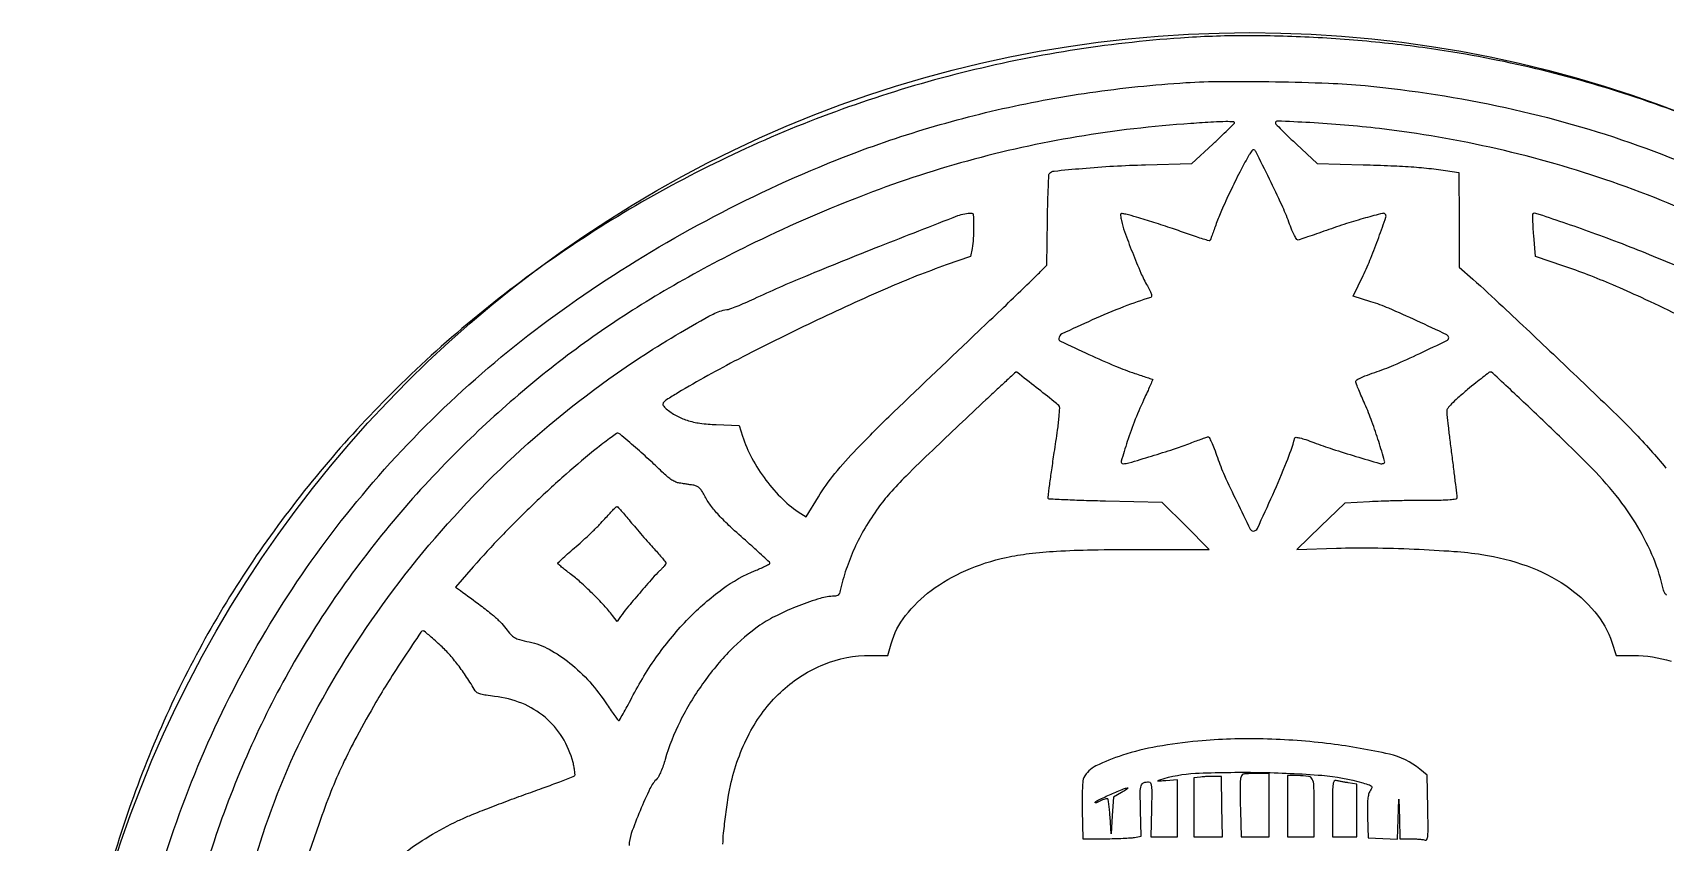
# Model space of a CAD drawing. Header units: millimetres. Extents: x 8 to 202, y 10 to 284.
# Drawn here: x 57.07 to 84.47, y 82.41 to 96 of the extents above; entities that cross this region are included whole.
import ezdxf

# ---------------------------------------------------------------- set-up
doc = ezdxf.new("R2010")
doc.units = ezdxf.units.MM
doc.layers.add('CUT', color=1, linetype='Continuous')
doc.layers.add('ENGRAVE', color=7, linetype='Continuous')

msp = doc.modelspace()

# ---------------------------------------------------------------- linework, layer by layer
at = {"layer": 'CUT'}
msp.add_circle((77.5, 76), 20, dxfattribs=at)
at = {"layer": 'ENGRAVE'}
for points in [[(22.924, 11.036, 0.000003), (45.118, 11.044, 0.000001), (67.428, 11.053, 0.198812)], [(87.465, 93.346, 0.045322), (84.295, 94.804, 0.044887), (80.904, 95.673, 0.014236), (79.756, 95.826, 0.013056), (78.568, 95.919, 0.013326), (77.405, 95.948, 0.017102), (76.337, 95.91, 0.044127), (72.657, 95.324, 0.044294), (69.142, 94.102, 0.044543), (65.916, 92.287, 0.045719), (63.092, 89.944, 0.043758), (60.939, 87.384, 0.046614), (59.316, 84.541, 0.04501), (58.205, 81.356, 0.036149)], [(58.805, 80.294, -0.062107), (60.25, 84.593, -0.064454), (62.693, 88.346, -0.062892), (66.072, 91.427, -0.054657), (70.268, 93.744, -0.02128), (71.736, 94.285, -0.020988), (73.252, 94.702, -0.020752), (74.815, 94.994, -0.019736), (76.422, 95.161, -0.015154), (77.033, 95.182, -0.005088), (77.926, 95.176, -0.005098), (78.819, 95.152, -0.014927), (79.433, 95.111, -0.029297), (81.788, 94.742, -0.032107), (84.012, 94.108, -0.032455), (86.114, 93.201, -0.031304)], [(60.754, 81.962, -0.002037), (60.889, 82.401, -0.046736), (61.789, 84.55, -0.038601), (63.124, 86.645, -0.037645), (64.805, 88.564, -0.038866), (66.739, 90.186, -0.011284), (67.328, 90.588, -0.011032), (67.94, 90.966, -0.007923), (68.489, 91.277, -0.096214), (68.719, 91.35, 0.059069), (68.773, 91.363, 0.006809), (68.891, 91.408, 0.008126), (69.029, 91.466, 0.006546), (69.176, 91.532, -0.011473), (70.044, 91.914, -0.004169), (71.29, 92.417, -0.001367), (72.598, 92.928, -0.092714), (72.831, 92.972, -0.402946), (72.856, 92.948, -0.007586), (72.861, 92.749, -0.016569), (72.856, 92.544, -0.029835), (72.836, 92.378), (72.812, 92.245), (72.402, 92.1, 0.018058), (71.417, 91.713, 0.008334), (70.165, 91.141, 0.008351), (68.908, 90.516, 0.014897), (67.899, 89.954, 0.005597), (67.708, 89.837, 0.094704), (67.654, 89.787, 0.309043), (67.653, 89.743, 0.076254), (67.703, 89.686, 0.048052), (67.869, 89.572, 0.050339), (68.052, 89.493, 0.04331), (68.269, 89.444, 0.023453), (68.542, 89.42), (68.926, 89.405), (68.982, 89.229, 0.04578), (69.142, 88.855, 0.037544), (69.376, 88.489, 0.038053), (69.658, 88.168, 0.05181), (69.96, 87.928), (70.05, 87.871), (70.256, 88.206, -0.032464), (70.533, 88.598, -0.021735), (70.898, 89.01, -0.009553), (71.52, 89.629, -0.001096), (72.949, 90.993, 0.000568), (73.323, 91.349, 0.000819), (73.653, 91.665, 0.000423), (73.931, 91.933, 0.013293), (73.998, 92.001), (74.09, 92.099), (74.101, 92.858, -0.002668), (74.107, 93.15, -0.004256), (74.116, 93.4, -0.00104), (74.125, 93.618, -0.186903), (74.134, 93.638, -0.172263), (74.216, 93.677, -0.003319), (74.688, 93.722, -0.008234), (75.211, 93.76, -0.007646), (75.748, 93.782), (76.527, 93.802), (76.877, 94.128, 0.002622), (77.012, 94.255, 0.004008), (77.127, 94.366, 0.001468), (77.225, 94.463, 0.103637), (77.238, 94.483, 0.514684), (77.224, 94.503, 0.01409), (77.097, 94.506, 0.011787), (76.889, 94.498, 0.002187), (76.508, 94.474, 0.02439), (74.597, 94.251, 0.026016), (72.759, 93.845, 0.025478), (70.939, 93.241, 0.02154), (69.083, 92.425, 0.017224), (67.747, 91.71, 0.020723), (66.545, 90.944, 0.021101), (65.43, 90.094, 0.01915), (64.352, 89.126, 0.046157), (62.256, 86.68, 0.049687), (60.703, 83.948, 0.047544), (59.669, 80.856, 0.036564)], [(87.223, 91.771, 0.053561), (83.577, 93.494, 0.054671), (79.673, 94.389, 0.00757), (79.088, 94.448, 0.0078), (78.507, 94.489, 0.001953), (77.962, 94.516, 0.427957), (77.928, 94.484, 0.19562), (77.935, 94.466, 0.002085), (78.031, 94.368, 0.006208), (78.144, 94.257, 0.003951), (78.279, 94.129), (78.63, 93.803), (79.4, 93.783, -0.004538), (79.867, 93.767, -0.007955), (80.253, 93.745, -0.00936), (80.588, 93.713, -0.011798), (80.896, 93.671), (81.007, 93.653), (81.011, 92.859), (81.014, 92.065), (81.241, 91.862, -0.006551), (81.742, 91.403, -0.001219), (82.649, 90.547, -0.001024), (83.556, 89.682, -0.009845), (83.934, 89.306, -0.00988), (84.225, 88.992, -0.012311), (84.482, 88.689, -0.013573)], [(84.669, 91.269, 0.003856), (84.071, 91.552, 0.007521), (83.589, 91.766, 0.00908), (83.171, 91.936, 0.010813), (82.769, 92.081), (82.29, 92.242), (82.263, 92.594, -0.004631), (82.254, 92.73, -0.00724), (82.249, 92.848, -0.00272), (82.247, 92.948, -0.203638), (82.253, 92.963, -0.284101), (82.293, 92.972, -0.001125), (82.751, 92.818, -0.005512), (83.239, 92.647, -0.004863), (83.745, 92.458, -0.005423), (84.267, 92.25, -0.004472), (84.82, 92.017, -0.004412)], [(68.655, 82.378, -0.027204), (68.665, 82.561, -0.005799), (68.703, 82.878, -0.006279), (68.75, 83.199, -0.018427), (68.793, 83.419, -0.067821), (69.125, 84.283, -0.082787), (69.66, 84.963, -0.089358), (70.349, 85.396, -0.095855), (71.13, 85.547), (71.422, 85.547), (71.478, 85.743, -0.096492), (71.719, 86.214, -0.065586), (72.15, 86.635, -0.058644), (72.73, 86.972, -0.048755), (73.409, 87.19, -0.023923), (73.794, 87.255, -0.014599), (74.253, 87.296, -0.01072), (74.847, 87.318, -0.004167), (75.669, 87.326), (76.815, 87.326), (76.422, 87.719), (76.029, 88.111), (75.078, 88.135, -0.001957), (74.712, 88.145, -0.003197), (74.403, 88.157, -0.00049), (74.129, 88.17, -0.248208), (74.114, 88.178, -0.171382), (74.111, 88.195, -0.000569), (74.139, 88.414, -0.003021), (74.173, 88.661, -0.001877), (74.216, 88.951, 0.002678), (74.271, 89.328, 0.01167), (74.297, 89.552, 0.012281), (74.307, 89.699, 0.219414), (74.29, 89.742, 0.020593), (74.211, 89.809, 0.000826), (73.914, 90.043, 0.000121), (73.589, 90.298, 0.175916), (73.574, 90.303, 0.180159), (73.568, 90.3, 0.000119), (73.422, 90.165, 0.001398), (73.26, 90.015, 0.000851), (73.069, 89.836, 0.00107), (72.175, 88.992, 0.006795), (71.728, 88.556, 0.013422), (71.455, 88.267, 0.027532), (71.26, 88.024, 0.0226), (71.04, 87.686, 0.025571), (70.861, 87.342, 0.026358), (70.723, 86.991, 0.027458), (70.624, 86.633, -0.044127), (70.61, 86.588, -0.10876), (70.591, 86.56, -0.122818), (70.563, 86.544, -0.064863), (70.523, 86.539, 0.07377), (70.288, 86.504, 0.019537), (69.93, 86.38, 0.020607), (69.562, 86.218, 0.03655), (69.276, 86.052, 0.050794), (68.775, 85.627, 0.037865), (68.313, 85.068, 0.037467), (67.935, 84.438, 0.046113), (67.685, 83.8, -0.013894), (67.652, 83.696, -0.015862), (67.614, 83.598, -0.015136), (67.577, 83.517, -0.081375), (67.549, 83.478, 0.084692), (67.43, 83.311, 0.012992), (67.263, 82.938, 0.012909), (67.116, 82.556, 0.086172), (67.081, 82.357, 0.403167)], [(84.497, 86.559, -0.131036), (84.463, 86.59, -0.089131), (84.442, 86.639, 0.044137), (84.276, 87.174, 0.037129), (84.01, 87.704, 0.034282), (83.645, 88.229, 0.026798), (83.183, 88.746, 0.005235), (82.728, 89.194, 0.002946), (82.167, 89.728, 0.000343), (81.574, 90.286, 0.205155), (81.53, 90.301, 0.150395), (81.512, 90.295, 0.001732), (81.408, 90.215, 0.005105), (81.289, 90.12, 0.003286), (81.153, 90.008, 0.007079), (80.989, 89.869, 0.02144), (80.884, 89.767, 0.028161), (80.819, 89.691, 0.164644), (80.802, 89.642, 0.027155), (80.805, 89.589, 0.001018), (80.827, 89.393, 0.001838), (80.855, 89.161, 0.001292), (80.888, 88.9, -0.000732), (80.92, 88.641, -0.001113), (80.948, 88.416, -0.000396), (80.971, 88.222, -0.028707), (80.973, 88.19, -0.367939), (80.954, 88.168, -0.02064), (80.859, 88.156, -0.016607), (80.707, 88.149, -0.003722), (80.448, 88.147, 0.003511), (80.217, 88.146, 0.002431), (79.955, 88.141, 0.002451), (79.704, 88.133, 0.005036), (79.507, 88.125), (79.091, 88.102), (78.689, 87.713), (78.287, 87.325), (78.954, 87.346, -0.011396), (79.557, 87.351, -0.007257), (80.258, 87.331, -0.007162), (80.923, 87.293, -0.019497), (81.392, 87.241, -0.04967), (82.151, 87.048, -0.06166), (82.799, 86.718, -0.069097), (83.287, 86.279, -0.095084), (83.575, 85.766), (83.648, 85.547), (83.939, 85.547, -0.077594), (84.568, 85.448, -0.074177)], [(63.278, 82.205, -0.028514), (63.723, 82.51, -0.026231), (64.211, 82.772, -0.012756), (64.399, 82.855, -0.003718), (64.693, 82.972, -0.003734), (65.026, 83.1, -0.00399), (65.353, 83.22, 0.001526), (65.656, 83.329, 0.002404), (65.916, 83.425, 0.00059), (66.143, 83.511, 0.09638), (66.165, 83.525, 0.223355), (66.173, 83.543, 0.016251), (66.168, 83.6, 0.020241), (66.157, 83.671, 0.013803), (66.139, 83.749, 0.07448), (65.959, 84.17, 0.07975), (65.668, 84.508, 0.078498), (65.28, 84.742, 0.069141), (64.823, 84.858, -0.009543), (64.681, 84.877, -0.031094), (64.589, 84.897, -0.04823), (64.529, 84.92, -0.144956), (64.498, 84.95, 0.014002), (64.353, 85.182, 0.017615), (64.206, 85.388, 0.01899), (64.055, 85.57, 0.023302), (63.901, 85.726, 0.005092), (63.803, 85.815, 0.007772), (63.716, 85.889, 0.003458), (63.641, 85.951, 0.171921), (63.623, 85.957, 0.250414), (63.585, 85.936, 0.001027), (63.305, 85.517, 0.005478), (63.04, 85.106, 0.009532), (62.83, 84.76, 0.007275), (62.507, 84.184, 0.014446), (62.272, 83.717, 0.015579), (62.075, 83.261, 0.010149), (61.876, 82.724), (61.709, 82.245)]]:
    msp.add_lwpolyline(points, format="xyb", dxfattribs=at)
for points in [[(77.471, 93.921, 0.012378), (77.329, 93.659, 0.006809), (77.168, 93.332, 0.006609), (77.023, 93.015, 0.020127), (76.935, 92.794, -0.002864), (76.898, 92.689, -0.004347), (76.864, 92.598, -0.001707), (76.834, 92.521, -0.103634), (76.826, 92.509, -0.274211), (76.813, 92.505, -0.002569), (76.716, 92.534, -0.007653), (76.603, 92.571, -0.004764), (76.471, 92.617, 0.00554), (76.198, 92.711, 0.003824), (75.887, 92.813, 0.0036), (75.597, 92.903, 0.014109), (75.417, 92.951, 0.019282), (75.354, 92.964, 0.288279), (75.334, 92.956, 0.191566), (75.329, 92.931, 0.008828), (75.343, 92.845, 0.041536), (75.394, 92.661, 0.006718), (75.526, 92.313, 0.007593), (75.67, 91.965, 0.026721), (75.778, 91.748, -0.01106), (75.825, 91.661, -0.046853), (75.847, 91.606, -0.106545), (75.849, 91.572, -0.291443), (75.834, 91.555, 0.0195), (75.38, 91.397, 0.011734), (74.854, 91.177, 0.004233), (74.342, 90.943, 0.287376), (74.293, 90.866, 0.294865), (74.321, 90.82, 0.001737), (74.797, 90.6, 0.007319), (75.246, 90.401, 0.020876), (75.567, 90.28, -0.000205), (75.679, 90.243, -0.000326), (75.775, 90.211, -0.000061), (75.859, 90.183, -0.016937), (75.866, 90.18, -0.419218), (75.868, 90.175, -0.000835), (75.832, 90.09, -0.004554), (75.789, 89.993, -0.002726), (75.736, 89.879, 0.014996), (75.576, 89.509, 0.015832), (75.441, 89.136, 0.00843), (75.34, 88.806, 0.503198), (75.372, 88.764, 0.068632), (75.468, 88.778, 0.002166), (75.848, 88.892, 0.004655), (76.219, 89.009, 0.013288), (76.473, 89.099, -0.001812), (76.581, 89.14, -0.002447), (76.679, 89.176, -0.001656), (76.762, 89.206, -0.026628), (76.79, 89.215, -0.334073), (76.814, 89.204, -0.019222), (76.854, 89.128, -0.020335), (76.9, 89.019, -0.008486), (76.954, 88.868, 0.024197), (77.073, 88.567, 0.007645), (77.278, 88.129, 0.001992), (77.506, 87.666, 0.278863), (77.555, 87.634, 0.29829), (77.626, 87.679, 0.003027), (77.883, 88.243, 0.009839), (78.115, 88.791, 0.025539), (78.254, 89.196, -0.368282), (78.273, 89.209, -0.028568), (78.339, 89.197, -0.023496), (78.436, 89.169, -0.007981), (78.574, 89.12, 0.011095), (78.886, 89.01, 0.005816), (79.279, 88.887, 0.001566), (79.682, 88.767, 0.162868), (79.74, 88.769, 0.392538), (79.76, 88.809, 0.00407), (79.661, 89.136, 0.011867), (79.548, 89.47, 0.016489), (79.43, 89.764, -0.001649), (79.376, 89.889, -0.002213), (79.327, 90.002, -0.001522), (79.287, 90.098, -0.023391), (79.275, 90.132, -0.302149), (79.284, 90.162, -0.055308), (79.336, 90.197, -0.030427), (79.43, 90.238, -0.007101), (79.594, 90.296, 0.020405), (79.915, 90.419, 0.007805), (80.351, 90.616, 0.001958), (80.806, 90.832, 0.288723), (80.836, 90.879, 0.290351), (80.805, 90.927, 0.001707), (80.302, 91.163, 0.006928), (79.831, 91.373, 0.026571), (79.531, 91.483), (79.235, 91.575), (79.4, 91.923, 0.014679), (79.529, 92.217, 0.009767), (79.661, 92.562, 0.003), (79.782, 92.905, 0.287077), (79.77, 92.954, 0.266375), (79.725, 92.966, 0.003643), (79.439, 92.889, 0.009743), (79.12, 92.794, 0.008022), (78.783, 92.68, -0.00132), (78.616, 92.621, -0.001904), (78.468, 92.57, -0.000986), (78.342, 92.528, -0.030849), (78.31, 92.519, -0.305845), (78.285, 92.529, -0.025823), (78.248, 92.593, -0.023901), (78.204, 92.687, -0.009893), (78.153, 92.819, 0.021632), (78.035, 93.107, 0.006263), (77.828, 93.541, 0.001361), (77.597, 94.007, 0.286896), (77.555, 94.032, 0.21538), (77.544, 94.027, 0.015271), (77.522, 94, 0.019368), (77.497, 93.964, 0.013276)], [(66.55, 89.032, 0.012913), (66.022, 88.588, 0.010023), (65.469, 88.08, 0.010002), (64.936, 87.549, 0.012629), (64.465, 87.035), (64.167, 86.693), (64.247, 86.635, -0.003084), (64.587, 86.384, -0.013071), (64.785, 86.228, -0.021745), (64.916, 86.109, -0.037177), (65.012, 85.998, 0.021149), (65.095, 85.897, 0.081042), (65.157, 85.846, 0.06633), (65.239, 85.813, 0.011212), (65.403, 85.773, -0.071681), (65.738, 85.649, -0.045276), (66.085, 85.418, -0.041377), (66.418, 85.1, -0.03613), (66.711, 84.718, 0.005011), (66.78, 84.616, 0.007939), (66.841, 84.53, 0.002927), (66.895, 84.458, 0.242836), (66.907, 84.452, 0.260491), (66.918, 84.459, 0.001711), (66.979, 84.566, 0.006127), (67.048, 84.69, 0.003803), (67.126, 84.837, -0.035666), (67.558, 85.545, -0.038167), (68.078, 86.167, -0.040945), (68.643, 86.659, -0.062614), (69.21, 86.976, 0.008341), (69.298, 87.013, 0.013079), (69.373, 87.049, 0.007128), (69.434, 87.081, 0.269953), (69.441, 87.093, 0.209708), (69.435, 87.109, 0.001584), (69.331, 87.207, 0.005509), (69.21, 87.319, 0.003464), (69.067, 87.446, -0.00736), (68.78, 87.705, -0.019538), (68.585, 87.9, -0.026789), (68.447, 88.067, -0.037314), (68.344, 88.231, 0.021635), (68.297, 88.312, 0.067318), (68.256, 88.359, 0.087767), (68.21, 88.388, 0.056386), (68.15, 88.404, -0.000095), (68.099, 88.412, -0.000054), (68.038, 88.421, -0.000054), (67.976, 88.431, -0.00009), (67.924, 88.439, -0.063626), (67.865, 88.456, -0.037096), (67.799, 88.49, -0.032229), (67.73, 88.539, -0.022655), (67.658, 88.603, 0.008654), (67.443, 88.807, 0.005634), (67.187, 89.036, 0.001377), (66.927, 89.262, 0.180074), (66.888, 89.276, 0.154828), (66.868, 89.27, 0.002971), (66.776, 89.204, 0.006891), (66.67, 89.125, 0.004526)], [(67.099, 87.796, 0.004405), (67.191, 87.686, 0.002785), (67.301, 87.559, 0.002796), (67.409, 87.435, 0.005148), (67.5, 87.335, -0.006261), (67.575, 87.252, -0.009365), (67.639, 87.176, -0.004926), (67.69, 87.112, -0.167687), (67.697, 87.094, -0.158225), (67.691, 87.077, -0.014998), (67.666, 87.044, -0.018001), (67.631, 87.005, -0.013222), (67.591, 86.964, 0.022821), (67.475, 86.845, 0.003432), (67.257, 86.593, 0.00357), (67.042, 86.338, 0.020571), (66.935, 86.198), (66.878, 86.116), (66.801, 86.216, 0.023349), (66.66, 86.383, 0.011022), (66.465, 86.585, 0.01102), (66.26, 86.777, 0.023452), (66.092, 86.915, -0.00591), (66.013, 86.976, -0.009081), (65.946, 87.03, -0.0042), (65.891, 87.078, -0.199827), (65.885, 87.091, -0.223273), (65.89, 87.104, -0.00197), (65.974, 87.183, -0.006298), (66.073, 87.272, -0.003964), (66.19, 87.375, 0.008308), (66.321, 87.49, 0.006441), (66.459, 87.62, 0.006518), (66.585, 87.744, 0.015583), (66.674, 87.841, -0.005814), (66.744, 87.919, -0.00893), (66.806, 87.985, -0.004102), (66.86, 88.039, -0.197393), (66.874, 88.044, -0.208108), (66.888, 88.038, -0.003111), (66.949, 87.972, -0.00783), (67.02, 87.891, -0.005021)], [(76.627, 84.108, 0.022197), (75.945, 84.016, 0.032786), (75.359, 83.87, 0.036659), (74.915, 83.691, 0.157065), (74.712, 83.495, 0.100397), (74.697, 83.444, 0.010289), (74.688, 83.316, 0.011344), (74.683, 83.151, 0.0061), (74.685, 82.947), (74.694, 82.467), (75.071, 82.469, 0.004503), (75.223, 82.471, 0.005034), (75.37, 82.476, 0.004653), (75.495, 82.483, 0.026517), (75.561, 82.491), (75.675, 82.51), (75.663, 82.95, -0.005076), (75.659, 83.252, -0.071598), (75.674, 83.359, -0.223886), (75.716, 83.408, -0.102348), (75.8, 83.425, -0.292674), (75.831, 83.406, -0.083245), (75.846, 83.349, -0.027857), (75.852, 83.233, -0.002956), (75.847, 82.963), (75.837, 82.501), (76.061, 82.501), (76.285, 82.501), (76.285, 82.981), (76.285, 83.46), (76.089, 83.443, -0.003911), (75.992, 83.435, -0.052085), (75.956, 83.436, -0.730155), (75.955, 83.443, -0.040764), (75.986, 83.457, -0.069049), (76.584, 83.567, -0.014818), (77.641, 83.582, -0.015682), (78.709, 83.533, -0.052839), (79.395, 83.406, -0.006766), (79.509, 83.371, -0.127389), (79.54, 83.35, -0.298684), (79.545, 83.324, -0.041843), (79.518, 83.274, 0.082785), (79.492, 83.217, 0.037965), (79.478, 83.136, 0.024323), (79.472, 83.019, 0.007049), (79.475, 82.839), (79.485, 82.484), (79.731, 82.474), (79.978, 82.464), (79.989, 82.799), (80.001, 83.134), (80.008, 82.801), (80.015, 82.467), (80.2, 82.467, -0.010322), (80.275, 82.466, -0.011568), (80.347, 82.461, -0.010913), (80.408, 82.454, -0.058867), (80.441, 82.446, 0.403325), (80.47, 82.458, 0.079865), (80.485, 82.519, 0.023232), (80.49, 82.654, 0.002241), (80.486, 82.981), (80.477, 83.537), (80.352, 83.639, 0.114782), (79.84, 83.887, 0.024417), (78.858, 84.06, 0.025458), (77.724, 84.144, 0.02835)], [(75.344, 83.244), (75.207, 83.167), (75.19, 82.86), (75.173, 82.553), (75.153, 82.835, 0.005981), (75.144, 82.945, 0.00893), (75.133, 83.04, 0.004647), (75.122, 83.12, 0.160462), (75.114, 83.137, 0.243002), (75.1, 83.141, 0.02737), (75.066, 83.134, 0.028285), (75.025, 83.119, 0.019227), (74.98, 83.099, -0.012681), (74.938, 83.079, -0.044147), (74.91, 83.069, -0.29147), (74.901, 83.072, -0.374372), (74.902, 83.08, -0.094983), (74.958, 83.121, -0.00476), (75.168, 83.216, -0.004687), (75.38, 83.307, -0.097172), (75.447, 83.321, -0.660091), (75.45, 83.315, -0.043756), (75.431, 83.299, -0.022442), (75.395, 83.274, -0.009838)], [(76.67, 83.504), (76.559, 83.489), (76.559, 82.995), (76.559, 82.501), (76.799, 82.501), (77.04, 82.501), (77.03, 83.006), (77.021, 83.511), (76.901, 83.515, 0.012119), (76.847, 83.515, 0.007507), (76.784, 83.513, 0.007529), (76.721, 83.509, 0.013442)], [(77.341, 83.468, 0.030997), (77.336, 83.409, 0.003385), (77.335, 83.273, 0.004133), (77.336, 83.111, 0.003326), (77.34, 82.938), (77.353, 82.501), (77.589, 82.501), (77.825, 82.501), (77.825, 83.032), (77.825, 83.562), (77.589, 83.562, 0.006159), (77.437, 83.56, 0.084461), (77.383, 83.55, 0.205164), (77.356, 83.523, 0.065471)], [(78.133, 83.015), (78.133, 82.501), (78.355, 82.501), (78.578, 82.501), (78.578, 82.994, 0.005212), (78.574, 83.365, 0.11474), (78.547, 83.469, 0.245522), (78.48, 83.516, 0.032498), (78.301, 83.528), (78.133, 83.528)], [(78.886, 82.983), (78.886, 82.501), (79.091, 82.501), (79.296, 82.501), (79.296, 82.943), (79.296, 83.385), (79.151, 83.408, -0.004531), (79.091, 83.417, -0.004453), (79.031, 83.428, -0.004384), (78.978, 83.439, -0.016889), (78.946, 83.447, 0.324916), (78.913, 83.435, 0.115827), (78.895, 83.386, 0.029532), (78.887, 83.273, 0.002533)]]:
    msp.add_lwpolyline(points, format="xyb", close=True, dxfattribs=at)

doc.saveas('drawing.dxf')
